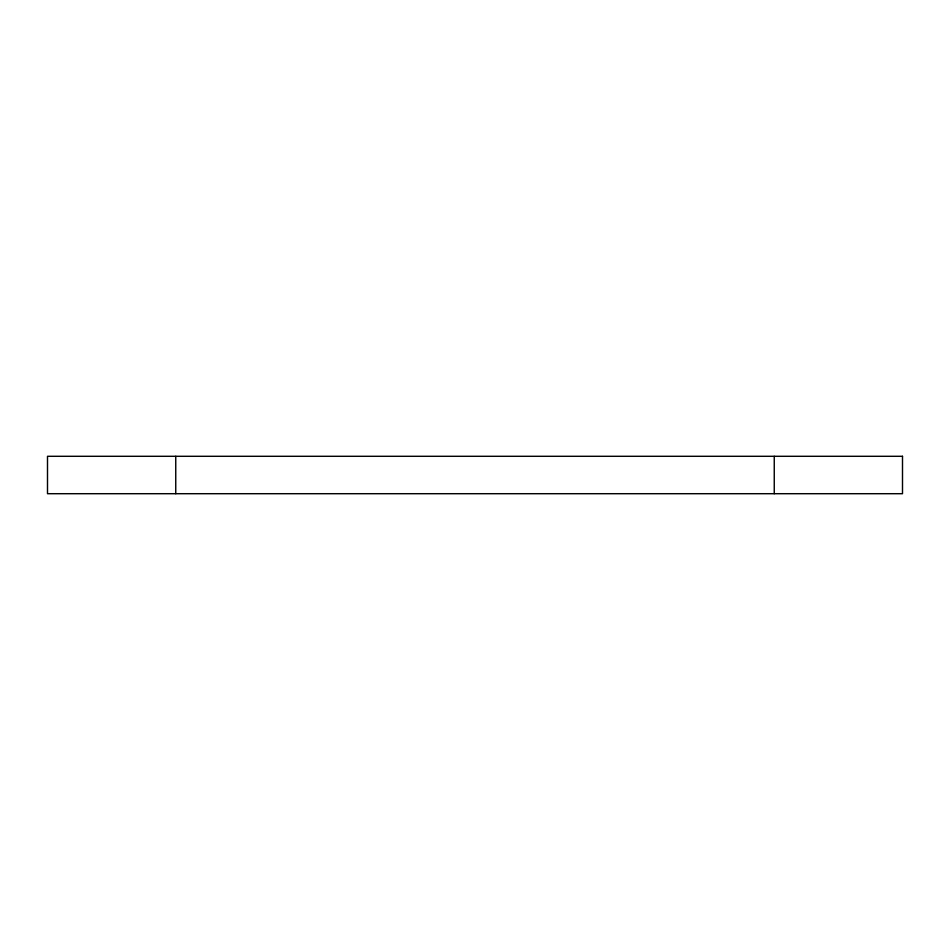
<?xml version="1.0" encoding="UTF-8"?>
<svg xmlns="http://www.w3.org/2000/svg" width="950" height="950" viewBox="0 0 950 950"><rect width="100%" height="100%" fill="white"/><g stroke="black" fill="none" stroke-linecap="round" stroke-linejoin="round"><path stroke-width="1.43" d="M774.25 456.297L774.25 493.703M175.75 456.297L175.75 493.703M902.5 456.297L47.5 456.297L47.5 493.703L902.5 493.703L902.5 456.297"/></g></svg>
